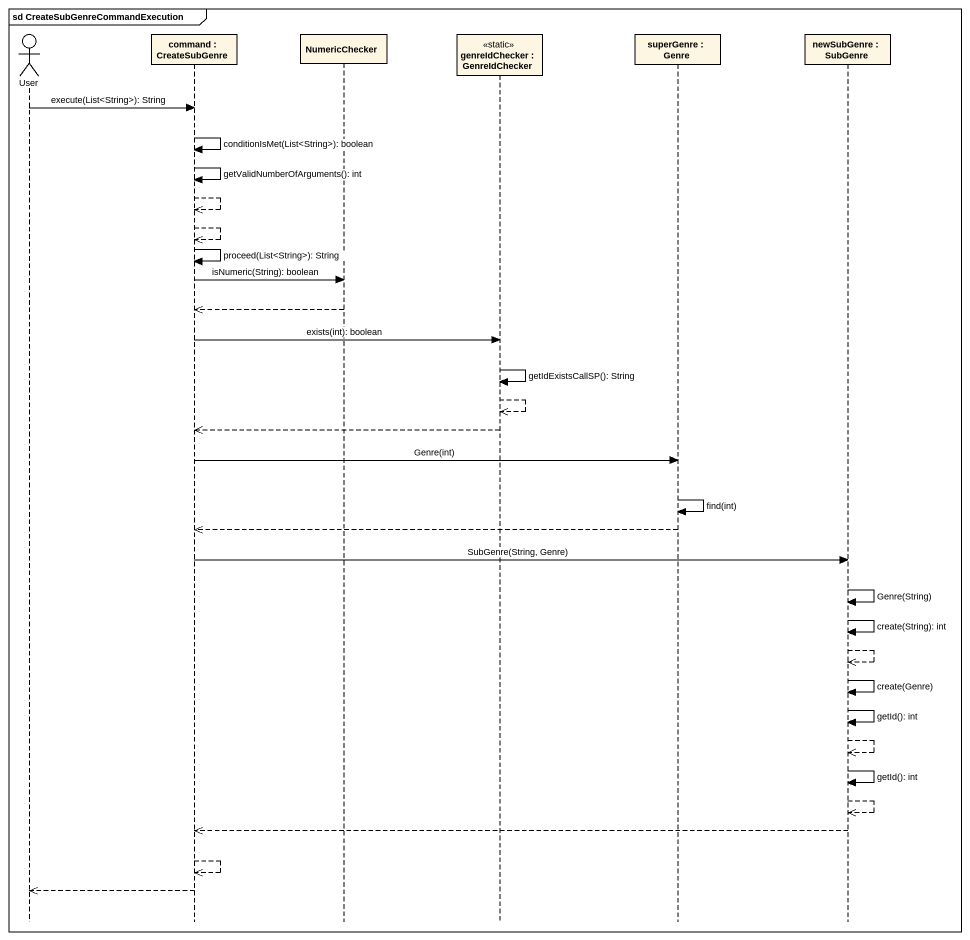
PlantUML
@startuml
mainframe sd CreateSubGenreCommandExecution
hide footbox
actor User
participant "command : CreateSubGenre" as command
participant NumericChecker
participant "genreIdChecker : GenreIdChecker" as genreIdChecker <<static>>
participant "superGenre : Genre" as superGenre
participant "newSubGenre : SubGenre" as newSubGenre

User -> command : execute(List<String>): String
command -> command : conditionIsMet(List<String>): boolean
command -> command : getValidNumberOfArguments(): int
command -->> command
command -->> command
command -> command : proceed(List<String>): String
command -> NumericChecker : isNumeric(String): boolean
NumericChecker -->> command
command -> genreIdChecker : exists(int): boolean
genreIdChecker -> genreIdChecker : getIdExistsCallSP(): String
genreIdChecker -->> genreIdChecker
genreIdChecker -->> command
command -> superGenre : Genre(int)
superGenre -> superGenre : find(int)
superGenre -->> command
command -> newSubGenre : SubGenre(String, Genre)
newSubGenre -> newSubGenre : Genre(String)
newSubGenre -> newSubGenre : create(String): int
newSubGenre -->> newSubGenre
newSubGenre -> newSubGenre : create(Genre)
newSubGenre -> newSubGenre : getId(): int
newSubGenre -->> newSubGenre
newSubGenre -> newSubGenre : getId(): int
newSubGenre -->> newSubGenre
newSubGenre -->> command
command -->> command
command -->> User
@enduml
